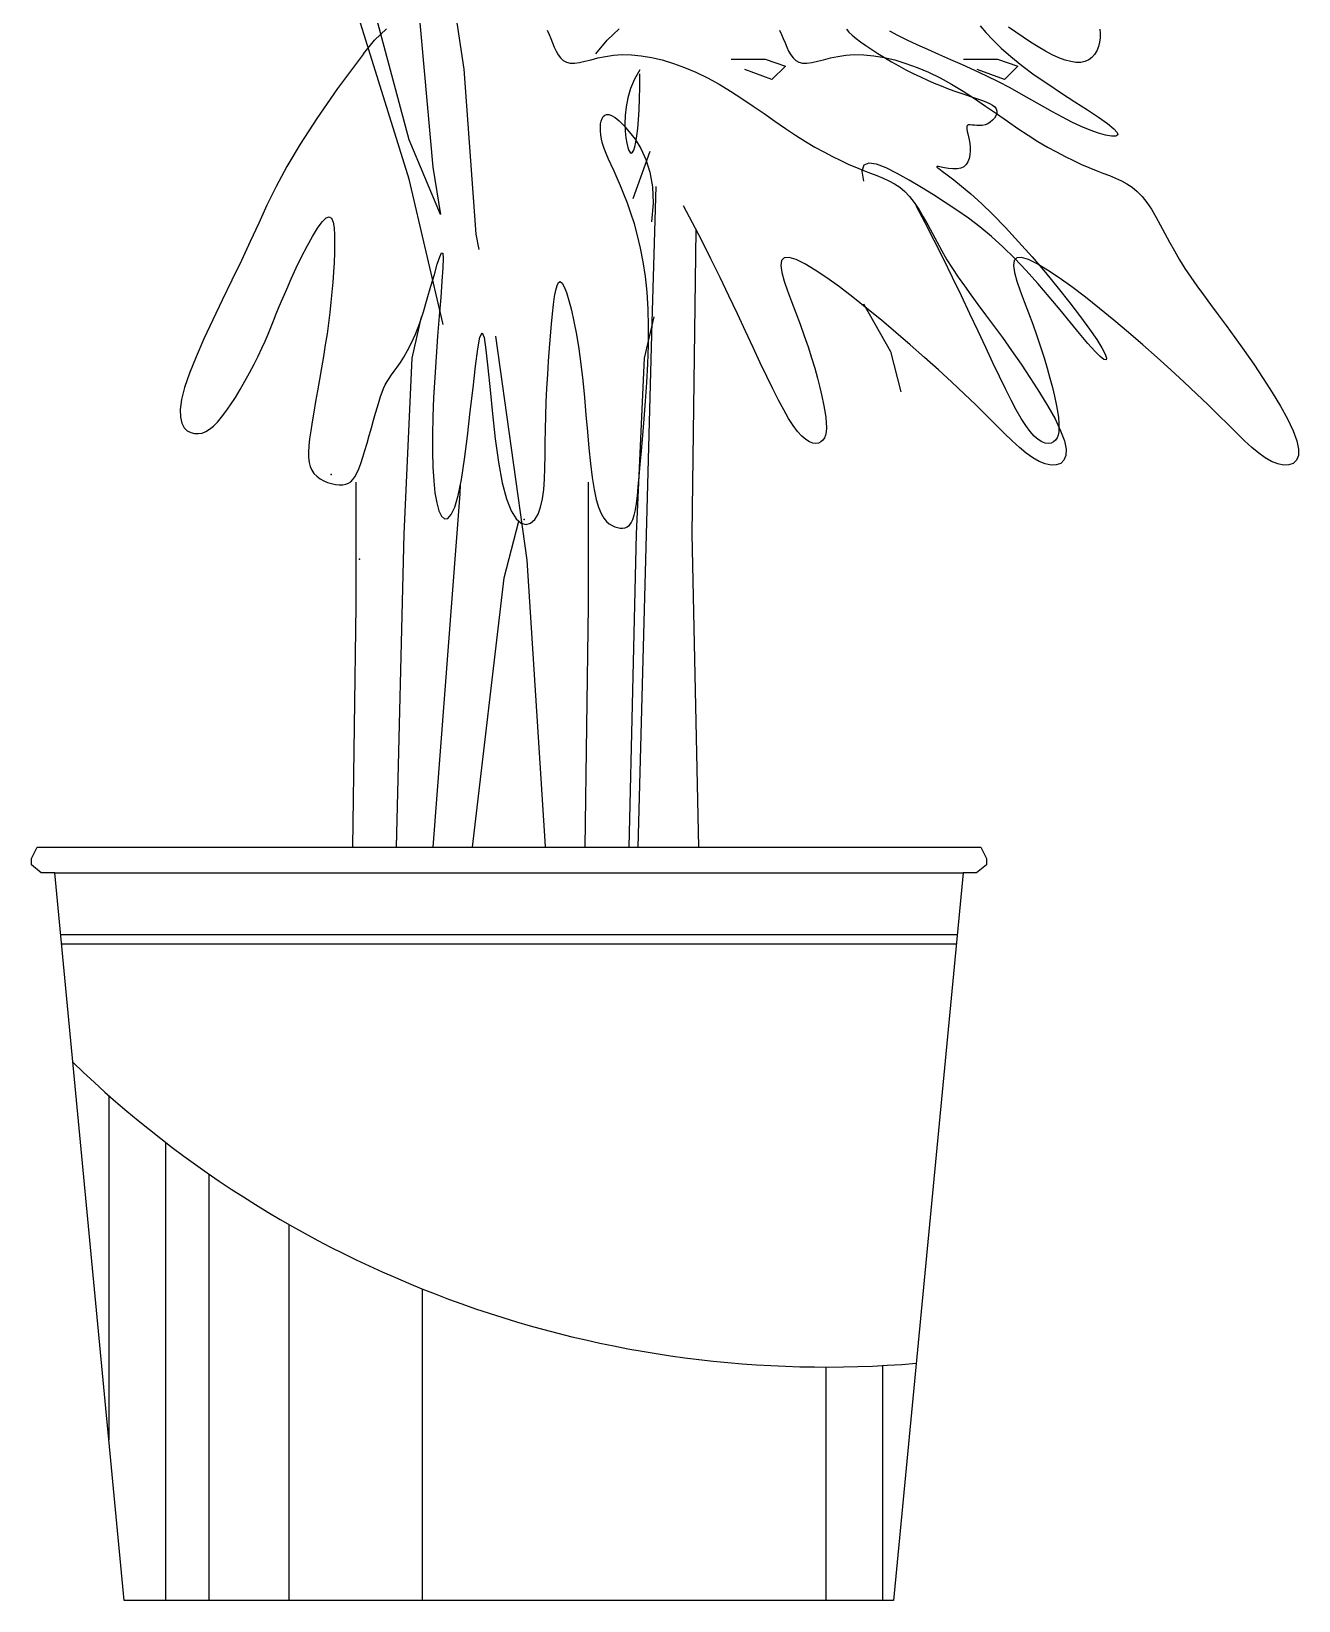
# Model space of a CAD drawing. Extents: x 708 to 987, y 826 to 1497.
# Drawn here: x 775.6 to 940.8, y 826.2 to 1030.9 of the extents above; entities that cross this region are included whole.
import ezdxf

# ---------------------------------------------------------------- set-up
doc = ezdxf.new("R2010")
doc.units = 0
doc.header["$LTSCALE"] = 0.9
doc.header["$MEASUREMENT"] = 0
doc.header["$PDSIZE"] = 15
for name, color, linetype in [('3', 3, 'CONTINUOUS'), ('4', 4, 'CONTINUOUS'), ('7', 7, 'CONTINUOUS')]:
    doc.layers.add(name, color=color, linetype=linetype)

msp = doc.modelspace()

# ---------------------------------------------------------------- linework, layer by layer
at = {"layer": '3'}
for p, q in [((779.44, 913.1), (896.33, 913.1)), ((779.56, 911.87), (896.21, 911.87)), ((785.73, 892.08), (785.73, 847.19)), ((793.12, 885.99), (793.12, 826.21)), ((798.77, 881.86), (798.77, 826.21)), ((809.2, 875.28), (809.2, 826.21)), ((826.59, 866.87), (826.59, 826.21)), ((879.19, 856.68), (879.19, 826.21)), ((886.58, 856.87), (886.58, 826.21))]:
    msp.add_line(p, q, dxfattribs=at)
for points in [[(899.34, 1031.6), (900.06, 1030.72), (900.96, 1029.75), (902.04, 1028.7), (903.3, 1027.58), (904.75, 1026.42), (906.38, 1025.22), (908.13, 1024.01), (909.92, 1022.82), (911.67, 1021.69), (913.31, 1020.63), (914.75, 1019.67), (915.93, 1018.84), (916.76, 1018.17), (917.2, 1017.68), (917.26, 1017.37), (916.99, 1017.22), (916.45, 1017.21), (915.68, 1017.35), (914.73, 1017.61), (913.65, 1017.99), (912.49, 1018.47), (911.28, 1019.03), (910.04, 1019.68), (908.76, 1020.38), (907.44, 1021.13), (906.08, 1021.9), (904.67, 1022.7), (903.22, 1023.5), (901.73, 1024.28), (900.19, 1025.04), (898.62, 1025.78), (897.04, 1026.49), (895.48, 1027.17), (893.95, 1027.84), (892.48, 1028.49), (891.09, 1029.12), (889.79, 1029.73), (888.6, 1030.33), (887.53, 1030.9)], [(818.92, 1027.93), (820.36, 1029.72), (821.95, 1031.19)], [(842.86, 1031.01), (843.12, 1030.47), (843.35, 1029.93), (843.58, 1029.37), (843.8, 1028.82), (844.05, 1028.31), (844.32, 1027.83), (844.62, 1027.42), (844.98, 1027.08), (845.39, 1026.84), (845.87, 1026.71), (846.43, 1026.71), (847.08, 1026.8), (847.8, 1026.97), (848.61, 1027.18), (849.5, 1027.4), (850.47, 1027.6), (851.52, 1027.76), (852.65, 1027.84), (853.87, 1027.82), (855.15, 1027.7), (856.5, 1027.47), (857.89, 1027.14), (859.33, 1026.7), (860.8, 1026.17), (862.28, 1025.53), (863.78, 1024.8), (865.28, 1023.97), (866.77, 1023.07), (868.26, 1022.12), (869.72, 1021.13), (871.16, 1020.14), (872.56, 1019.16), (873.93, 1018.22), (875.26, 1017.33), (876.54, 1016.52), (877.77, 1015.79), (878.95, 1015.14), (880.09, 1014.54), (881.17, 1014.01), (882.21, 1013.53), (883.19, 1013.11), (884.13, 1012.73), (885.02, 1012.39), (885.86, 1012.07), (886.66, 1011.74), (887.42, 1011.39), (888.15, 1011), (888.84, 1010.54), (889.5, 1010), (890.13, 1009.34), (890.74, 1008.56), (891.33, 1007.67), (891.91, 1006.69), (892.5, 1005.64), (893.09, 1004.53), (893.7, 1003.39), (894.33, 1002.24), (895, 1001.09), (895.7, 999.96), (896.46, 998.83), (897.26, 997.69), (898.12, 996.5), (899.04, 995.25), (900.02, 993.92), (901.08, 992.49), (902.22, 990.93), (903.42, 989.24), (904.67, 987.45), (905.9, 985.61), (907.07, 983.78), (908.15, 981.99), (909.08, 980.32), (909.81, 978.79), (910.3, 977.47), (910.52, 976.39), (910.5, 975.55), (910.25, 974.93), (909.82, 974.53), (909.25, 974.32), (908.57, 974.3), (907.8, 974.46), (907, 974.78), (906.18, 975.24), (905.33, 975.84), (904.44, 976.58), (903.49, 977.46), (902.46, 978.46), (901.34, 979.58), (900.1, 980.81), (898.74, 982.16), (897.23, 983.61), (895.61, 985.14), (893.88, 986.73), (892.07, 988.36), (890.22, 990), (888.33, 991.62), (886.44, 993.22), (884.56, 994.75), (882.73, 996.2), (880.97, 997.54), (879.32, 998.73), (877.8, 999.74), (876.46, 1000.55), (875.32, 1001.1), (874.42, 1001.38), (873.78, 1001.35), (873.44, 1000.99), (873.35, 1000.34), (873.48, 999.43), (873.78, 998.31), (874.22, 997.03), (874.74, 995.64), (875.3, 994.17), (875.87, 992.67), (876.4, 991.18), (876.89, 989.72), (877.34, 988.3), (877.75, 986.93), (878.11, 985.63), (878.42, 984.41), (878.69, 983.28), (878.91, 982.24), (879.08, 981.32), (879.2, 980.51), (879.27, 979.8), (879.29, 979.18), (879.26, 978.66), (879.17, 978.21), (879.03, 977.85), (878.83, 977.56), (878.57, 977.33), (878.26, 977.18), (877.9, 977.13), (877.5, 977.18), (877.06, 977.34), (876.58, 977.64), (876.06, 978.08), (875.52, 978.68), (874.95, 979.45), (874.36, 980.39), (873.72, 981.51), (873.04, 982.79), (872.31, 984.24), (871.52, 985.87), (870.66, 987.66), (869.74, 989.63), (868.74, 991.76), (867.68, 994.02), (866.56, 996.37), (865.41, 998.78), (864.23, 1001.2), (863.03, 1003.59), (861.84, 1005.91), (860.65, 1008.13)], [(849.23, 1027.93), (850.68, 1029.72), (852.26, 1031.19)], [(873.17, 1031.01), (873.43, 1030.47), (873.66, 1029.93), (873.89, 1029.37), (874.12, 1028.82), (874.36, 1028.31), (874.63, 1027.83), (874.93, 1027.42), (875.29, 1027.08), (875.7, 1026.84), (876.18, 1026.71), (876.74, 1026.71), (877.39, 1026.8), (878.11, 1026.97), (878.92, 1027.18), (879.81, 1027.4), (880.78, 1027.6), (881.83, 1027.76), (882.96, 1027.84), (884.18, 1027.82), (885.46, 1027.7), (886.81, 1027.47), (888.2, 1027.14), (889.64, 1026.7), (891.11, 1026.17), (892.6, 1025.53), (894.09, 1024.8), (895.59, 1023.97), (897.09, 1023.07), (898.57, 1022.12), (900.03, 1021.13), (901.47, 1020.14), (902.87, 1019.16), (904.24, 1018.22), (905.57, 1017.33), (906.85, 1016.52), (908.08, 1015.79), (909.26, 1015.14), (910.4, 1014.54), (911.48, 1014.01), (912.52, 1013.53), (913.5, 1013.11), (914.44, 1012.73), (915.33, 1012.39), (916.17, 1012.07), (916.97, 1011.74), (917.73, 1011.39), (918.46, 1011), (919.15, 1010.54), (919.81, 1010), (920.44, 1009.34), (921.05, 1008.56), (921.64, 1007.67), (922.23, 1006.69), (922.81, 1005.64), (923.4, 1004.53), (924.01, 1003.39), (924.64, 1002.24), (925.31, 1001.09), (926.02, 999.96), (926.77, 998.83), (927.57, 997.69), (928.43, 996.5), (929.35, 995.25), (930.33, 993.92), (931.39, 992.49), (932.53, 990.93), (933.73, 989.24), (934.98, 987.45), (936.21, 985.61), (937.38, 983.78), (938.46, 981.99), (939.39, 980.32), (940.12, 978.79), (940.61, 977.47), (940.83, 976.39), (940.81, 975.55), (940.56, 974.93), (940.13, 974.53), (939.56, 974.32), (938.88, 974.3), (938.11, 974.46), (937.31, 974.78), (936.49, 975.24), (935.64, 975.84), (934.75, 976.58), (933.8, 977.46), (932.77, 978.46), (931.65, 979.58), (930.41, 980.81), (929.05, 982.16), (927.54, 983.61), (925.92, 985.14), (924.19, 986.73), (922.39, 988.36), (920.53, 990), (918.64, 991.62), (916.75, 993.22), (914.88, 994.75), (913.04, 996.2), (911.28, 997.54), (909.63, 998.73), (908.11, 999.74), (906.77, 1000.55), (905.63, 1001.1), (904.73, 1001.38), (904.09, 1001.35), (903.75, 1000.99), (903.66, 1000.34), (903.79, 999.43), (904.09, 998.31), (904.53, 997.03), (905.05, 995.64), (905.61, 994.17), (906.18, 992.67), (906.71, 991.18), (907.21, 989.72), (907.65, 988.3), (908.06, 986.93), (908.42, 985.63), (908.74, 984.41), (909, 983.28), (909.22, 982.24), (909.39, 981.32), (909.52, 980.51), (909.59, 979.8), (909.6, 979.18), (909.57, 978.66), (909.48, 978.21), (909.34, 977.85), (909.14, 977.56), (908.88, 977.33), (908.57, 977.18), (908.21, 977.13), (907.81, 977.18), (907.37, 977.34), (906.89, 977.64), (906.37, 978.08), (905.83, 978.68), (905.26, 979.45), (904.67, 980.39), (904.03, 981.51), (903.35, 982.79), (902.62, 984.24), (901.83, 985.87), (900.97, 987.66), (900.05, 989.63), (899.05, 991.76), (897.99, 994.02), (896.87, 996.37), (895.72, 998.78), (894.54, 1001.2), (893.34, 1003.59), (892.15, 1005.91), (890.96, 1008.13)], [(881.88, 1031.14), (882.22, 1030.77), (882.65, 1030.38), (883.15, 1029.96), (883.74, 1029.51), (884.42, 1029.02), (885.18, 1028.51), (886, 1027.99), (886.87, 1027.45), (887.77, 1026.91), (888.71, 1026.38), (889.65, 1025.87), (890.6, 1025.39), (891.53, 1024.93), (892.45, 1024.51), (893.34, 1024.13), (894.22, 1023.77), (895.07, 1023.44), (895.89, 1023.13), (896.69, 1022.85), (897.45, 1022.59), (898.18, 1022.35), (898.86, 1022.13), (899.49, 1021.91), (900.05, 1021.7), (900.54, 1021.48), (900.94, 1021.25), (901.24, 1021.01), (901.43, 1020.75), (901.51, 1020.46), (901.49, 1020.16), (901.38, 1019.85), (901.19, 1019.55), (900.94, 1019.27), (900.64, 1019.03), (900.31, 1018.83), (899.96, 1018.69), (899.6, 1018.61), (899.24, 1018.58), (898.89, 1018.59), (898.57, 1018.62), (898.27, 1018.66), (898.02, 1018.68), (897.82, 1018.67), (897.67, 1018.61), (897.6, 1018.5), (897.57, 1018.33), (897.6, 1018.1), (897.65, 1017.82), (897.73, 1017.49), (897.82, 1017.12), (897.9, 1016.71), (897.97, 1016.26), (898.01, 1015.77), (898.01, 1015.27), (897.97, 1014.78), (897.88, 1014.31), (897.72, 1013.87), (897.49, 1013.5), (897.18, 1013.21), (896.79, 1013.02), (896.31, 1012.93), (895.77, 1012.94), (895.21, 1013), (894.69, 1013.09), (894.23, 1013.18), (893.89, 1013.25), (893.69, 1013.25), (893.69, 1013.17), (893.92, 1012.97), (894.37, 1012.63), (895.02, 1012.15), (895.88, 1011.51), (896.91, 1010.68), (898.12, 1009.67), (899.48, 1008.44), (900.99, 1006.98), (902.62, 1005.3), (904.34, 1003.43), (906.09, 1001.46), (907.82, 999.43), (909.48, 997.4), (911.03, 995.46), (912.42, 993.65), (913.59, 992.04), (914.52, 990.68), (915.18, 989.59), (915.6, 988.78), (915.78, 988.25), (915.73, 988.02), (915.45, 988.09), (914.96, 988.47), (914.26, 989.16), (913.36, 990.17), (912.29, 991.45), (911.08, 992.92), (909.74, 994.55), (908.32, 996.26), (906.84, 998), (905.32, 999.7), (903.79, 1001.31), (902.28, 1002.79), (900.78, 1004.13), (899.29, 1005.36), (897.8, 1006.49), (896.3, 1007.56), (894.78, 1008.57), (893.24, 1009.55), (891.67, 1010.51), (890.07, 1011.47), (888.51, 1012.35), (887.06, 1013.07), (885.8, 1013.54), (884.8, 1013.69), (884.14, 1013.42), (883.88, 1012.66), (884.11, 1011.32)], [(914.91, 1031.17), (914.97, 1030.63), (914.96, 1030.05), (914.88, 1029.46), (914.74, 1028.89), (914.53, 1028.34), (914.24, 1027.85), (913.89, 1027.45), (913.47, 1027.14), (912.98, 1026.94), (912.43, 1026.83), (911.81, 1026.83), (911.13, 1026.93), (910.39, 1027.13), (909.59, 1027.42), (908.73, 1027.82), (907.82, 1028.3), (906.87, 1028.86), (905.9, 1029.48), (904.92, 1030.13), (903.96, 1030.78), (903.02, 1031.43)], [(818.92, 1027.93), (815.56, 1023.4), (812.85, 1019.52), (810.69, 1016.17), (808.95, 1013.24), (807.55, 1010.62), (806.35, 1008.2), (805.27, 1005.85), (804.18, 1003.48), (803.01, 1000.99), (801.77, 998.42), (800.52, 995.82), (799.29, 993.25), (798.14, 990.76), (797.12, 988.43), (796.26, 986.29), (795.61, 984.42), (795.22, 982.84), (795.05, 981.56), (795.07, 980.54), (795.25, 979.76), (795.56, 979.18), (795.97, 978.79), (796.43, 978.54), (796.92, 978.42), (797.4, 978.41), (797.89, 978.49), (798.37, 978.68), (798.86, 978.98), (799.37, 979.38), (799.89, 979.9), (800.43, 980.54), (801, 981.29), (801.6, 982.16), (802.23, 983.13), (802.86, 984.17), (803.48, 985.25), (804.09, 986.36), (804.67, 987.46), (805.21, 988.53), (805.7, 989.54), (806.13, 990.48), (806.51, 991.37), (806.86, 992.24), (807.21, 993.11), (807.57, 994.02), (807.96, 995), (808.4, 996.07), (808.92, 997.27), (809.51, 998.61), (810.17, 1000.03), (810.87, 1001.47), (811.58, 1002.86), (812.28, 1004.13), (812.94, 1005.22), (813.54, 1006.05), (814.05, 1006.56), (814.45, 1006.7), (814.75, 1006.5), (814.96, 1006), (815.09, 1005.25), (815.16, 1004.3), (815.17, 1003.2), (815.14, 1002), (815.09, 1000.74), (815.02, 999.47), (814.93, 998.18), (814.82, 996.88), (814.69, 995.55), (814.54, 994.21), (814.37, 992.83), (814.18, 991.42), (813.96, 989.97), (813.72, 988.49), (813.46, 986.99), (813.2, 985.49), (812.94, 984.01), (812.68, 982.58), (812.44, 981.22), (812.23, 979.94), (812.05, 978.77), (811.9, 977.73), (811.81, 976.8), (811.76, 975.99), (811.77, 975.28), (811.85, 974.65), (811.99, 974.11), (812.2, 973.63), (812.48, 973.21), (812.85, 972.85), (813.27, 972.53), (813.75, 972.26), (814.25, 972.05), (814.77, 971.89), (815.28, 971.78), (815.77, 971.73), (816.22, 971.74), (816.62, 971.8), (816.97, 971.93), (817.28, 972.13), (817.56, 972.41), (817.82, 972.78), (818.07, 973.25), (818.31, 973.83), (818.57, 974.52), (818.84, 975.32), (819.12, 976.22), (819.4, 977.18), (819.69, 978.17), (819.97, 979.17), (820.24, 980.15), (820.5, 981.06), (820.74, 981.9), (820.96, 982.63), (821.16, 983.26), (821.36, 983.81), (821.56, 984.31), (821.77, 984.76), (822, 985.2), (822.26, 985.62), (822.57, 986.07), (822.92, 986.54), (823.31, 987.07), (823.74, 987.69), (824.2, 988.4), (824.68, 989.24), (825.18, 990.23), (825.7, 991.39), (826.22, 992.75), (826.74, 994.31), (827.25, 995.98), (827.73, 997.64), (828.17, 999.18), (828.55, 1000.5), (828.87, 1001.47), (829.11, 1002), (829.26, 1001.96), (829.31, 1001.28), (829.27, 1000.02), (829.16, 998.28), (829, 996.15), (828.81, 993.74), (828.6, 991.13), (828.4, 988.42), (828.22, 985.72), (828.08, 983.1), (827.98, 980.6), (827.93, 978.25), (827.93, 976.06), (827.98, 974.05), (828.09, 972.26), (828.25, 970.7), (828.48, 969.39), (828.77, 968.36), (829.12, 967.66), (829.51, 967.31), (829.93, 967.36), (830.37, 967.86), (830.82, 968.84), (831.26, 970.35), (831.7, 972.43), (832.11, 975.08), (832.5, 978.1), (832.86, 981.29), (833.21, 984.39), (833.53, 987.2), (833.84, 989.48), (834.12, 991), (834.39, 991.54), (834.65, 990.94), (834.9, 989.35), (835.16, 987.01), (835.44, 984.14), (835.75, 980.98), (836.11, 977.75), (836.52, 974.68), (837, 972), (837.56, 969.89), (838.18, 968.34), (838.82, 967.31), (839.48, 966.73), (840.12, 966.56), (840.72, 966.73), (841.25, 967.2), (841.7, 967.91), (842.03, 968.82), (842.27, 969.89), (842.44, 971.12), (842.53, 972.49), (842.59, 973.97), (842.61, 975.55), (842.63, 977.21), (842.65, 978.94), (842.7, 980.72), (842.76, 982.53), (842.85, 984.34), (842.95, 986.13), (843.06, 987.88), (843.18, 989.57), (843.31, 991.17), (843.44, 992.67), (843.57, 994.03), (843.7, 995.24), (843.85, 996.28), (844, 997.12), (844.17, 997.74), (844.37, 998.11), (844.58, 998.23), (844.83, 998.05), (845.1, 997.57), (845.4, 996.81), (845.72, 995.78), (846.04, 994.51), (846.37, 993.02), (846.69, 991.33), (846.99, 989.47), (847.26, 987.46), (847.51, 985.32), (847.73, 983.1), (847.93, 980.85), (848.13, 978.64), (848.33, 976.51), (848.53, 974.51), (848.76, 972.7), (849, 971.13), (849.28, 969.84), (849.58, 968.8), (849.91, 968), (850.25, 967.39), (850.61, 966.95), (850.97, 966.63), (851.33, 966.42), (851.7, 966.26), (852.05, 966.15), (852.39, 966.08), (852.72, 966.07), (853.03, 966.12), (853.32, 966.25), (853.59, 966.47), (853.83, 966.79), (854.04, 967.22), (854.22, 967.77), (854.38, 968.46), (854.52, 969.29), (854.64, 970.29), (854.76, 971.46), (854.89, 972.83), (855.02, 974.39), (855.17, 976.17), (855.35, 978.16), (855.53, 980.34), (855.71, 982.65), (855.87, 985.06), (856, 987.51), (856.08, 989.95), (856.1, 992.36), (856.04, 994.66), (855.9, 996.84), (855.68, 998.89), (855.4, 1000.8), (855.06, 1002.58), (854.67, 1004.23), (854.25, 1005.77), (853.8, 1007.18), (853.35, 1008.47), (852.89, 1009.66), (852.45, 1010.73), (852.01, 1011.72), (851.6, 1012.62), (851.21, 1013.45), (850.87, 1014.21), (850.56, 1014.93), (850.31, 1015.59), (850.11, 1016.23), (849.96, 1016.83), (849.86, 1017.39), (849.82, 1017.91), (849.81, 1018.38), (849.85, 1018.81), (849.93, 1019.18), (850.04, 1019.5), (850.19, 1019.76), (850.38, 1019.95), (850.62, 1020.05), (850.92, 1020.04), (851.28, 1019.91), (851.73, 1019.63), (852.25, 1019.2), (852.87, 1018.59), (853.58, 1017.79), (854.33, 1016.8), (855.07, 1015.59), (855.73, 1014.16), (856.27, 1012.5), (856.61, 1010.6), (856.7, 1008.45), (856.48, 1006.04)], [(854.97, 1025.84), (854.28, 1024.65), (853.76, 1023.43), (853.4, 1022.22), (853.17, 1021.02), (853.05, 1019.88), (853.02, 1018.81), (853.06, 1017.84), (853.14, 1016.98), (853.25, 1016.28), (853.38, 1015.72), (853.52, 1015.32), (853.68, 1015.08), (853.84, 1015), (854, 1015.1), (854.16, 1015.37), (854.31, 1015.81), (854.45, 1016.44), (854.58, 1017.24), (854.69, 1018.21), (854.79, 1019.35), (854.86, 1020.63), (854.92, 1022.06), (854.95, 1023.63), (854.97, 1025.32)], [(866.86, 1027.23), (871.28, 1027.23), (873.94, 1026.34), (872.17, 1024.58), (868.63, 1025.9), (868.63, 1025.9)], [(897.17, 1027.23), (901.6, 1027.23), (904.25, 1026.34), (902.48, 1024.58), (898.94, 1025.9), (898.94, 1025.9)], [(856.25, 1015.2), (854.04, 1009.01)], [(884.11, 995.32), (887.65, 989.14), (888.98, 983.84)]]:
    msp.add_lwpolyline(points, dxfattribs=at)
msp.add_arc((879.27, 997.94), 141.26, 225.9402, 274.7637, dxfattribs=at)
for p in [(814.74, 973.09), (839.89, 967.2), (818.42, 962.05)]:
    msp.add_point(p, dxfattribs=at)
at = {"layer": '4'}
msp.add_lwpolyline([(776.93, 921.12), (775.64, 922.18), (775.64, 923.01), (776.38, 924.47), (899.4, 924.47), (900.13, 923.01), (900.13, 922.18), (898.85, 921.12), (897.09, 921.12), (888.04, 826.21), (787.73, 826.21), (778.68, 921.12)], close=True, dxfattribs=at)
at = {"layer": '7'}
msp.add_line((778.68, 921.12), (897.09, 921.12), dxfattribs=at)
for points in [[(821.45, 1073.89), (824.89, 1047.49), (827.97, 1013.15), (828.99, 1007), (824.89, 1016.74), (818.73, 1039.8), (808.12, 1073.35)], [(834, 1002.44), (833.61, 1004.44), (832.07, 1025.96), (828.99, 1046.47), (825.4, 1072.6)], [(829.32, 992.64), (824.89, 1011.61), (815.65, 1041.34), (806.13, 1069.19)], [(854.76, 924.47), (856.57, 992.94), (857.1, 1010.66)], [(862.65, 924.47), (861.79, 965.33), (862.31, 1004.93)], [(825.27, 988.25), (826.51, 993.64)], [(855.58, 988.25), (856.83, 993.64)], [(842.67, 924.55), (840.28, 961.9), (836.18, 991.11)], [(823.25, 924.47), (824.23, 965.33), (825.27, 988.25)], [(853.56, 924.47), (854.54, 965.33), (855.58, 988.25)], [(817.53, 924.47), (817.97, 955.95), (817.97, 972.1)], [(828.02, 924.47), (831.53, 970.54), (831.56, 971.78)], [(847.84, 924.47), (848.28, 955.95), (848.28, 972.1)], [(833.15, 924.47), (837.27, 959.59), (839.18, 967)]]:
    msp.add_lwpolyline(points, dxfattribs=at)

doc.saveas('drawing.dxf')
